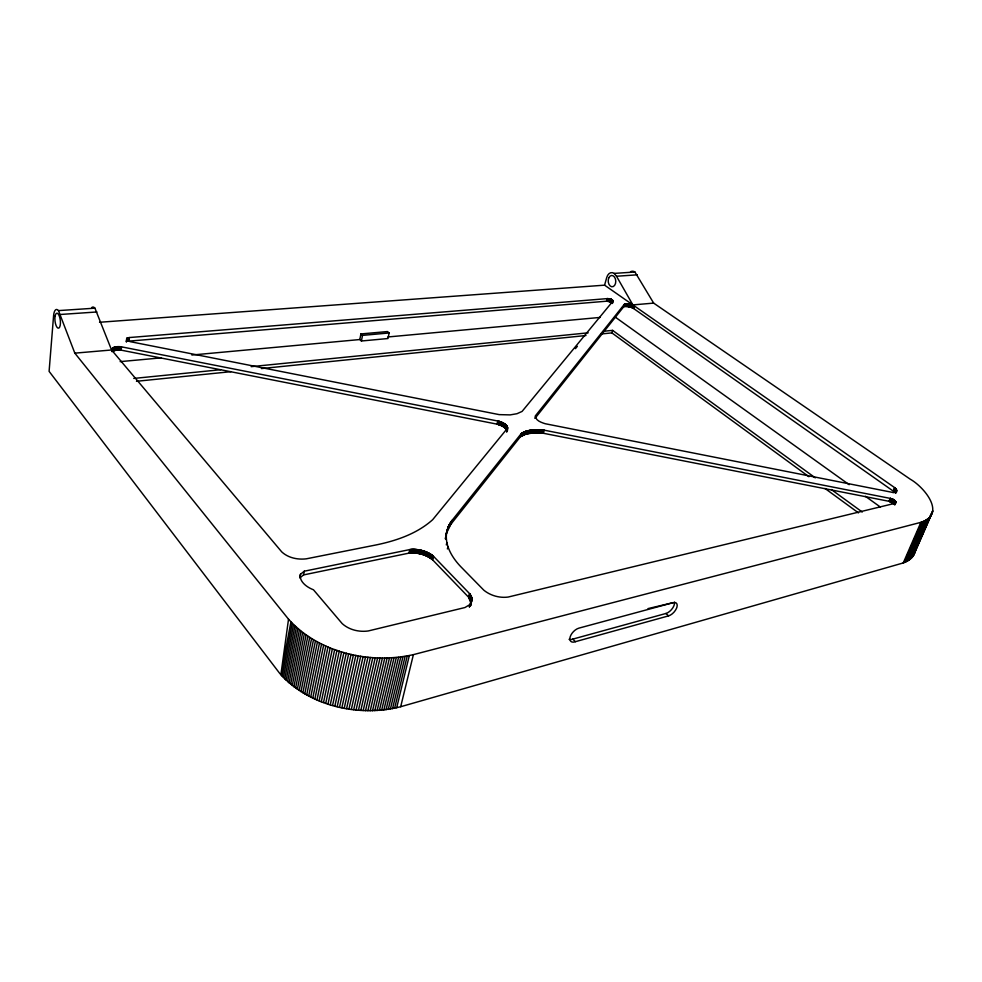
<?xml version="1.0" encoding="UTF-8"?>
<svg xmlns="http://www.w3.org/2000/svg" width="982" height="982" viewBox="0 0 982 982"><rect width="100%" height="100%" fill="white"/><g stroke="black" fill="none" stroke-linecap="round" stroke-linejoin="round"><path stroke-width="1.47" d="M447.08 530.292C443.754 543.819 451.622 557.113 460.668 566.565L483.88 590.243C490.558 595.657 499.568 598.161 508.087 597.068L895.449 503.201C896.959 500.624 892.208 498.917 890.208 498.39L544.175 430.177L533.607 429.834L526.303 431.159L521.197 433.663L451.659 520.89L448.258 526.757L446.221 533.754L450.812 524.314L520.362 436.781L525.812 434.154L533.201 432.902L543.341 433.258L888.992 501.299L894.258 504.208M507.645 428.042L432.681 519.687C416.933 533.791 396.249 540.8 375.873 544.985L306.261 558.832C297.693 559.863 288.217 557.911 281.76 551.909L112.279 350.82C111.003 346.253 118.576 346.388 121.486 346.842L497.813 421.033C502.6 422.1 510.53 425.697 506.687 432.031M470.992 603.537L468.61 597.216L432.571 559.777C426.078 554.462 417.276 552.252 408.991 553.124L303.585 574.912L299.792 577.882M471.937 600.186L471.446 596.921L469.556 593.619L433.43 556.229C426.912 550.927 418.111 548.705 409.813 549.576L304.297 571.193L300.431 574.323A23.138 13.282 10 0 0 313.467 589.789L342.178 623.595C349.089 629.879 359.056 632.236 368.189 630.972L464.977 607.527L469.936 604.519L471.937 600.186L470.488 605.857M446.049 534.478L445.46 538.971L446.307 535.497M896.726 490.816L894.676 487.649L634.274 305.893L629.45 304.003L624.307 304.346L535.558 415.644C535.067 420.505 541.426 422.493 545.145 423.708L892.061 492.301C894.221 493.946 898.714 488.975 895.879 492.939M111.739 351.519L112.046 349.064M111.862 351.151L112.095 348.941M111.936 351.04L112.316 348.598M112.169 350.697L112.5 348.377M112.267 351.593L112.721 348.168M112.979 347.972C110.328 354.072 117.889 348.107 121.13 350.144L497.015 424.138C500.795 425.231 506.467 426.974 506.81 431.601M112.77 351.188L113.261 347.788M113.077 351.004L113.421 347.702M113.237 350.918L113.581 347.616M113.409 350.844L113.937 347.444M113.777 350.684L114.121 347.37M113.973 350.611L114.317 347.297M114.17 350.537L114.513 347.223M114.378 350.476L114.722 347.162M114.587 350.414L114.931 347.1M114.808 350.353L115.152 347.039M115.029 350.292L115.373 346.99M115.262 350.243L115.606 346.941M115.495 350.193L115.839 346.892M115.729 350.157L116.072 346.842M115.974 350.108L116.318 346.806M116.22 350.071L116.576 346.769M116.477 350.046L116.821 346.744M116.735 350.022L117.079 346.707M116.993 349.997L117.337 346.695M117.251 349.973L117.607 346.671M117.521 349.96L117.877 346.658M117.791 349.948L118.147 346.646M118.061 349.948L118.417 346.634M118.343 349.936L118.687 346.634M118.613 349.948L118.969 346.646M118.896 349.948L119.239 346.646M119.166 349.96L119.522 346.658M119.448 349.973L119.804 346.671M119.73 349.997L120.086 346.695M120.013 350.009L120.369 346.72M120.295 350.046L120.651 346.744M120.577 350.071L120.933 346.769M120.86 350.108L121.203 346.806M121.13 350.144L121.486 346.842M126.273 341.748L126.703 338.545L129.366 337.55L607.392 298.602L611.086 299.314L613.087 300.958L522.068 411.433L516.974 413.717L510.149 414.895L499.2 414.625L130.164 341.65L127.034 340.288L126.703 338.545M126.42 341.736L126.936 338.324M126.678 341.515L127.132 338.189M126.887 341.392L127.353 338.066M127.599 337.943L127.12 341.27L606.655 301.192L610.067 301.793L612.289 303.352M127.378 341.159L127.734 337.894M127.525 341.11L128.016 337.796M127.82 341.024L128.176 337.759M127.979 340.975L128.495 337.685M128.298 340.914L128.654 337.648M128.47 340.877L128.826 337.612M128.654 340.852L129.01 337.587M128.826 340.828L129.366 337.55M915.322 550.632C914.365 557.211 908.215 561.458 902.262 563.226L400.681 706.721C358.7 717.376 309.06 706.328 279.698 673.37L49.1 371.356L53.58 315.713A11.305 4.002 83.7 0 1 58.466 310.607L74.828 353.152L288.524 619.2C318.966 653.055 369.895 664.384 413.397 654.638L920.895 522.338C946.906 514.052 924.001 486.925 910.302 479.228L653.656 303.107L634.937 272.014A8.421 5.708 86.9 0 0 630.554 271.732M288.524 619.2L280.877 674.781L290.905 621.999M300.026 576.63L300.504 574.151M282.116 676.193L292.182 623.374M283.405 677.58L293.508 624.748M303.585 574.912L304.297 571.193M284.755 678.955L294.895 626.099M286.155 680.317L296.331 627.437M287.603 681.655L297.828 628.762M289.113 682.981L299.375 630.076M290.66 684.282L300.971 631.365M292.268 685.571L302.616 632.629M359.805 339.551L360.91 333.941L387.509 331.56L389.118 332.972L387.976 338.532L361.401 341L359.805 339.551L191.883 355.03M361.401 341L362.505 335.378L360.91 333.941M293.913 686.835L304.31 633.881M295.607 688.075L306.053 635.108M297.35 689.29L307.845 636.311M299.142 690.481L309.686 637.49M300.971 691.647L311.564 638.644M302.849 692.776L313.479 639.773M304.751 693.893L315.443 640.878M306.703 694.974L317.444 641.958M308.692 696.029L319.481 643.014M310.717 697.048L321.556 644.032M312.779 698.042L323.667 645.014M314.866 699L325.815 645.984M316.99 699.921L327.988 646.905M319.138 700.817L330.185 647.801M321.323 701.664L332.419 648.66M323.52 702.486L334.678 649.495M325.754 703.284L336.961 650.293M328 704.033L339.269 651.041M330.271 704.745L341.589 651.766M332.567 705.42L343.933 652.453M334.874 706.046L346.29 653.104M337.194 706.647L348.671 653.717M339.527 707.212L351.053 654.294M470.869 604.593L470.673 605.354M341.871 707.727L353.446 654.834M344.228 708.206L355.865 655.325M346.585 708.648L358.27 655.78M348.954 709.041L360.701 656.197M351.335 709.397L363.119 656.577M353.704 709.716L365.537 656.921M356.073 709.986L367.968 657.216M358.455 710.219L370.386 657.474M360.811 710.403L372.804 657.682M363.18 710.551L375.21 657.866M365.537 710.661L377.616 658.001M367.882 710.722L380.009 658.087M370.214 710.747L382.391 658.136M408.991 553.124L409.813 549.576M372.534 710.722L384.748 658.149M409.384 553.075L410.206 549.527M409.776 553.038L410.611 549.49M410.181 553.001L411.004 549.454M410.586 552.976L411.409 549.417M410.992 552.952L411.826 549.404M411.409 552.927L412.231 549.38M374.829 710.661L387.104 658.124M411.814 552.915L412.649 549.368M412.231 552.915L413.066 549.368M412.649 552.915L413.483 549.368M413.078 552.915L413.901 549.368M413.496 552.927L414.33 549.38M413.925 552.952L414.76 549.404M377.125 710.551L389.437 658.05M414.355 552.964L415.177 549.417M414.785 553.001L415.607 549.454M415.214 553.026L416.049 549.49M415.644 553.075L416.478 549.527M416.073 553.112L416.908 549.576M379.383 710.416L391.744 657.94M416.503 553.173L417.338 549.625M416.945 553.222L417.78 549.675M417.375 553.283L418.209 549.748M417.804 553.357L418.651 549.81M418.246 553.431L419.081 549.883M381.642 710.219L394.028 657.793M418.676 553.504L419.51 549.969M419.105 553.59L419.952 550.055M419.535 553.688L420.382 550.141M419.977 553.774L420.812 550.239M420.406 553.885L421.241 550.337M420.824 553.983L421.671 550.448M383.864 709.998L396.298 657.596M421.253 554.093L422.1 550.558M421.683 554.216L422.518 550.669M422.1 554.339L422.947 550.792M422.53 554.462L423.365 550.927M386.061 709.728L398.545 657.363M422.947 554.597L423.782 551.049M423.352 554.732L424.199 551.197M423.77 554.879L424.617 551.332M424.175 555.026L425.022 551.479M424.58 555.174L425.427 551.639M424.985 555.333L425.832 551.786M388.246 709.421L400.754 657.093M425.39 555.493L426.237 551.945M425.783 555.652L426.63 552.117M426.176 555.824L427.023 552.289M426.556 555.996L427.403 552.461M426.937 556.18L427.784 552.633M390.394 709.065L402.939 656.774M427.317 556.364L428.164 552.817M427.686 556.548L428.545 553.001M428.054 556.733L428.913 553.197M428.422 556.929L429.269 553.394M428.778 557.125L429.625 553.59M392.518 708.673L405.1 656.43M429.122 557.334L429.981 553.787M429.465 557.543L430.325 553.995M429.809 557.751L430.668 554.204M430.141 557.96L431 554.413M430.472 558.181L431.331 554.634M430.791 558.402L431.65 554.855M394.604 708.243L407.223 656.037M431.11 558.623L431.957 555.076M431.417 558.844L432.264 555.296M431.712 559.077L432.571 555.53M432.006 559.298L432.866 555.763M432.289 559.531L433.148 555.996M396.667 707.777L409.322 655.608M432.571 559.777L433.43 556.229M400.681 706.721L413.397 654.638M445.656 536.7L447.976 527.457M445.497 538.21L446.356 534.736M447.411 530.219L448.258 526.757M447.706 529.531L448.872 525.407M445.718 538.578L446.282 536.258M448.357 528.181L449.216 524.732M448.725 527.518L449.572 524.069M449.093 526.855L449.952 523.418M449.498 526.217L450.345 522.768M449.916 525.579L450.763 522.129M450.357 524.94L451.192 521.503M450.812 524.314L451.659 520.89M451.278 523.701L452.125 520.276M446.307 544.887L446.884 542.567M447.387 548.963L447.964 546.63M497.015 424.138L497.813 421.033M497.322 424.212L498.12 421.106M497.628 424.285L498.426 421.18M497.935 424.371L498.733 421.266M498.242 424.457L499.028 421.352M498.537 424.543L499.335 421.438M498.844 424.641L499.629 421.536M499.138 424.74L499.936 421.634M499.433 424.838L500.231 421.732M499.728 424.948L500.525 421.843M500.022 425.046L500.808 421.953M500.304 425.169L501.102 422.064M500.587 425.28L501.385 422.174M500.869 425.402L501.667 422.297M501.151 425.525L501.937 422.42M501.421 425.648L502.219 422.542M501.679 425.771L502.477 422.665M501.949 425.906L502.747 422.8M502.207 426.041L503.005 422.935M502.453 426.176L503.25 423.07M502.71 426.311L503.508 423.205M502.944 426.458L503.741 423.352M503.189 426.593L503.987 423.488M503.41 426.74L504.22 423.635M503.643 426.888L504.441 423.782M503.852 427.035L504.662 423.929M504.073 427.195L504.871 424.089M504.269 427.342L505.079 424.236M504.478 427.501L505.276 424.396M504.662 427.649L505.46 424.543M504.846 427.808L505.644 424.703M505.03 427.968L505.828 424.862M505.19 428.127L506 425.022M505.362 428.287L506.16 425.181M505.509 428.447L506.319 425.341M505.656 428.606L506.454 425.501M505.791 428.766L506.602 425.66M505.926 428.938L506.724 425.82M506.16 429.257L506.847 425.992M506.27 429.416L507.068 426.311M506.454 429.748L507.166 426.47M506.602 430.067L507.338 426.789M506.712 430.386L507.461 427.109M506.835 431L507.559 427.428M468.61 597.216L469.556 593.619M468.819 597.486L469.764 593.889M469.015 597.756L469.961 594.159M469.212 598.038L470.157 594.429M469.396 598.308L470.329 594.699M469.568 598.578L470.513 594.982M469.727 598.86L470.673 595.252M469.875 599.13L470.82 595.534M470.022 599.413L470.967 595.804M470.157 599.695L471.102 596.086M470.28 599.965L471.225 596.369M470.39 600.248L471.348 596.639M470.501 600.53L471.446 596.921M470.599 600.8L471.544 597.191M469.31 606.937L469.936 604.519M470.759 601.352L471.63 597.473M469.494 606.729L470.132 604.311M470.82 601.635L471.765 598.026M469.678 606.508L470.317 604.09M470.918 602.187L471.826 598.296M470.182 605.833L470.808 603.427M470.979 602.727L471.912 598.848M470.329 605.612L471.949 599.388M520.362 436.781L521.197 433.663M520.595 436.609L521.417 433.492M520.828 436.438L521.663 433.332M521.074 436.278L521.896 433.172M521.319 436.118L522.154 433.013M521.577 435.959L522.399 432.853M521.847 435.812L522.67 432.706M522.105 435.664L522.94 432.559M522.387 435.517L523.21 432.411M522.67 435.37L523.492 432.264M522.952 435.235L523.787 432.129M523.246 435.1L524.081 431.994M523.553 434.977L524.376 431.859M523.86 434.842L524.683 431.736M524.167 434.719L524.989 431.614M524.486 434.596L525.309 431.491M524.805 434.486L525.64 431.38M525.137 434.375L525.959 431.27M525.468 434.265L526.303 431.159M525.812 434.154L526.634 431.049M526.156 434.056L526.978 430.951M526.512 433.958L527.334 430.853M526.868 433.86L527.69 430.767M527.224 433.774L528.058 430.668M527.592 433.688L528.414 430.595M527.96 433.602L528.795 430.509M528.341 433.528L529.163 430.435M528.721 433.455L529.543 430.362M529.102 433.381L529.936 430.288M529.494 433.32L530.329 430.226M529.887 433.258L530.722 430.153M530.292 433.197L531.115 430.104M530.685 433.136L531.52 430.042M534.846 418.332L535.558 415.644M531.102 433.087L531.925 429.993M531.508 433.037L532.342 429.956M531.925 433.001L532.76 429.907M532.342 432.964L533.177 429.87M532.772 432.927L533.607 429.834M533.201 432.902L534.036 429.809M533.631 432.866L534.466 429.785M534.061 432.853L534.895 429.76M534.503 432.829L535.337 429.748M534.945 432.817L535.779 429.735M535.386 432.804L536.221 429.723M535.828 432.804L536.675 429.711M536.282 432.804L537.117 429.711M536.737 432.804L537.571 429.711M537.191 432.804L538.026 429.723M537.657 432.817L538.492 429.735M538.111 432.829L538.958 429.748M538.578 432.853L539.413 429.772M539.044 432.878L539.891 429.785M539.511 432.902L540.358 429.821M539.99 432.927L540.824 429.846M540.456 432.964L541.303 429.883M540.935 433.001L541.769 429.92M541.413 433.05L542.248 429.969M541.892 433.087L542.727 430.006M542.371 433.136L543.218 430.055M542.85 433.197L543.697 430.116M543.341 433.258L544.175 430.177M99.55 322.268L604.581 285.161L606.729 277.501A8.519 5.683 86.7 0 1 614.155 273.401L634.937 272.014M606.545 301.204L607.281 298.614M606.655 301.192L607.514 298.602M606.901 301.179L607.76 298.589M607.158 301.179L607.895 298.589M607.293 301.179L608.165 298.602M607.563 301.204L608.435 298.626M608.582 298.651L607.846 301.228L608.877 298.688M608.288 301.29L609.024 298.712M608.435 301.327L609.319 298.774M608.742 301.388L609.478 298.798M608.889 301.425L609.626 298.835M609.036 301.462L609.92 298.921M609.343 301.548L610.08 298.958M609.491 301.584L610.374 299.056M609.785 301.683L610.522 299.105M609.92 301.732L610.804 299.203M610.215 301.842L610.951 299.264M610.35 301.904L611.221 299.375M610.608 302.014L611.356 299.436M610.743 302.075L611.602 299.559M610.988 302.21L611.725 299.62M611.221 302.333L611.847 299.682M611.332 302.407L612.068 299.817M611.43 302.468L612.167 299.891M611.626 302.603L612.265 299.952M611.798 302.751L612.449 300.087M612.019 302.947L612.621 300.234M612.179 303.156L612.817 300.431M612.964 300.639L612.338 303.475L613.087 300.958M601.205 333.966L611.872 332.886L612.596 330.369L815.293 477.853M624.307 304.346L623.558 306.936L535.693 417.497M624.699 304.076C620.955 308.778 631.181 304.788 633.525 308.471L895.24 492.51L896.382 489.502M623.951 306.666L624.798 304.027M624.147 306.568L625.129 303.904M624.503 306.458L625.374 303.843M624.761 306.396L625.509 303.819M624.896 306.372L625.657 303.794M625.043 306.347L625.939 303.745M625.19 306.335L626.099 303.733M625.509 306.298L626.258 303.72M625.669 306.298L626.418 303.708M625.829 306.286L626.762 303.708M626.172 306.286L626.933 303.708M626.356 306.286L627.105 303.708M626.541 306.298L627.473 303.733M626.909 306.323L627.658 303.745M627.105 306.335L627.854 303.757M627.289 306.359L628.05 303.782M627.486 306.384L628.247 303.806M627.682 306.409L628.443 303.831M627.879 306.433L628.836 303.892M628.284 306.507L629.045 303.929M628.492 306.544L629.241 303.966M628.689 306.58L629.45 304.003M628.897 306.63L629.646 304.052M629.106 306.679L629.855 304.101M629.302 306.728L630.063 304.15M629.511 306.777L630.272 304.199M629.72 306.838L630.469 304.26M629.916 306.887L630.677 304.31M630.125 306.949L630.874 304.371M630.321 307.01L631.082 304.432M630.53 307.084L631.279 304.506M630.726 307.145L631.475 304.567M630.923 307.219L631.684 304.641M631.119 307.292L631.88 304.715M631.316 307.366L632.064 304.788M631.5 307.44L632.445 304.936M631.88 307.599L632.629 305.021M632.052 307.685L632.813 305.095M632.236 307.759L632.997 305.181M632.408 307.845L633.169 305.267M632.58 307.931L633.341 305.353M632.752 308.017L633.672 305.525M633.071 308.201L633.832 305.623M633.23 308.287L633.979 305.709M633.378 308.385L634.139 305.807M633.525 308.471L634.274 305.893M888.992 501.299L890.208 498.39M893.473 490.509L894.676 487.649M889.164 501.336L890.379 498.426M893.632 490.644L894.835 487.784M889.348 501.372L890.564 498.475M893.792 490.779L894.995 487.919M889.52 501.421L890.735 498.525M893.939 490.914L895.142 488.042M889.692 501.471L891.091 498.623M894.086 491.049L895.289 488.177M890.048 501.581L891.263 498.684M894.357 491.319L895.424 488.312M890.22 501.642L891.435 498.733M894.479 491.454L895.682 488.582M890.392 501.704L891.619 498.807M894.602 491.589L895.805 488.717M890.576 501.765L891.791 498.868M895.915 488.852L894.823 491.859L896.124 489.122M890.748 501.839L891.963 498.93M890.919 501.912L892.307 499.077M895.093 492.252L896.296 489.38M891.263 502.06L892.478 499.151M891.423 502.133L892.65 499.237M895.363 492.755L896.505 489.76M891.595 502.219L892.81 499.31M895.4 492.878L896.615 490.006M891.754 502.293L892.982 499.396M895.915 492.731L896.701 490.362M891.926 502.379L893.141 499.482M892.073 502.465L893.46 499.654M892.393 502.649L893.608 499.74M892.54 502.735L893.755 499.838M892.687 502.833L893.902 499.924M892.822 502.931L894.185 500.12M893.104 503.115L894.32 500.219M893.227 503.214L894.455 500.304M893.35 503.312L894.7 500.513M893.595 503.508L894.811 500.611L893.706 503.606M893.804 503.717L895.032 500.808M894.001 503.913L895.228 501.004M894.172 504.11L895.314 501.102M894.332 504.306L895.474 501.299M894.455 504.502L895.621 501.495M894.553 504.699L895.78 501.79M895.093 504.085L895.854 501.974M895.032 504.723L895.915 502.232M903.28 562.882L920.895 522.338M904.262 562.514L921.877 522.007M905.208 562.121L922.822 521.638M906.116 561.704L923.731 521.246M906.975 561.262L924.59 520.841M907.798 560.808L925.425 520.399M908.596 560.317L926.198 519.944M909.332 559.814L926.947 519.466M910.044 559.274L927.646 518.962M910.707 558.721L928.297 518.447M911.321 558.157L928.911 517.895M911.91 557.567L931.059 514.089M912.438 556.954L932.777 510.714M912.929 556.315L932.642 511.45M913.788 555.002L932.47 512.174M575.44 348.647L577.367 346.29M673.161 602.666L578.975 628.112A8.752 4.787 -46.3 0 0 570.076 637.195A8.752 4.787 -46.3 0 0 575.391 641.688L668.582 615.874A8.261 4.259 -48.2 0 0 676.488 608.374L676.979 606.999A8.261 4.309 -48.8 0 0 673.161 602.641L648.01 608.607M569.032 639.331A8.74 4.8 -46.4 0 0 572.764 639.122L665.919 613.48A8.249 4.259 -48.2 0 0 674.462 602.199M136.473 381.298L230.942 371.675M261.421 368.569L585.972 335.525M133.773 378.438L220.692 369.711M251.196 366.654L588.193 332.824M603.451 331.29L612.596 330.369M120.135 361.634L161.355 357.841M387.89 336.973L600.174 317.419M362.505 335.378L389.118 332.972M74.828 353.152L111.567 349.985L94.935 308.176A11.121 4.161 83.8 0 0 91.682 307.636M604.581 285.161L632.874 304.911L653.656 303.107M60.418 314.473L96.911 311.969M614.155 273.401L616.512 276.249L637.293 274.825M58.466 310.607L94.935 308.176M615.162 317.039L849.172 484.678M865.351 496.278L880.289 506.982M831.361 489.552L862.257 512.027M611.872 332.886L808.923 476.712M825.027 488.471L858.489 512.886M665.919 613.48L668.582 615.874M572.764 639.11L575.391 641.7M616.512 276.249L632.874 304.911M55.09 316.118A7.537 2.664 83.7 0 0 58.012 328.135A7.537 2.664 83.7 0 0 59.865 317.861A7.537 2.664 83.7 0 0 55.09 316.118M608.828 277.759A5.683 3.793 86.7 0 0 611.737 286.756A5.683 3.793 86.7 0 0 615.383 278.851A5.683 3.793 86.7 0 0 608.828 277.759"/></g></svg>
